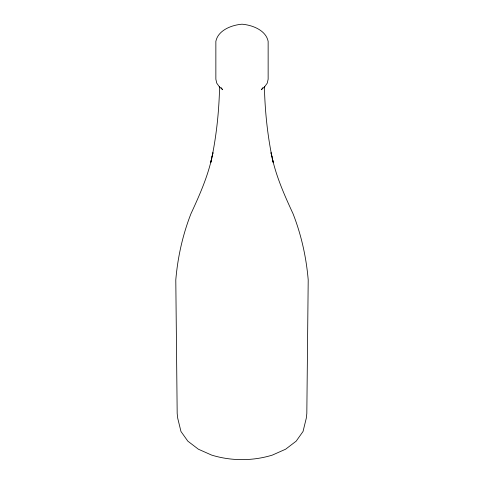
<?xml version="1.0" encoding="UTF-8"?>
<svg xmlns="http://www.w3.org/2000/svg" width="484" height="484" viewBox="0 0 484 484"><rect width="100%" height="100%" fill="white"/><g stroke="black" fill="none" stroke-linecap="round" stroke-linejoin="round"><path stroke-width="0.73" d="M219.597 86.678C219.052 110.346 216.681 134.007 211.95 157.215L212.978 152.726L210.721 162.654L211.786 157.978C207.454 177.465 199.281 195.724 190.95 213.759C182.686 234.879 177.707 257.319 175.795 279.903L177.18 413.517L177.713 418.206L180.968 431.486L187.822 441.148L198.373 449.206L211.683 455.111C231.352 461.137 252.648 461.137 272.317 455.111L285.627 449.206L296.178 441.148L303.032 431.486L306.287 418.206L306.82 413.517L308.205 279.903C306.293 257.319 301.314 234.879 293.05 213.759C284.719 195.724 276.546 177.465 272.214 157.978L273.279 162.654L271.022 152.726L272.05 157.215C267.319 134.007 264.948 110.346 264.403 86.678M262.848 87.652L261.36 89.728L264.639 86.793L267.253 83.151L268.142 79.243L268.142 41.334C265.861 30.171 252.315 25.041 242 24.2C231.685 25.041 218.139 30.171 215.858 41.334L215.858 79.243L216.747 83.151L219.361 86.793L222.64 89.728L221.152 87.652"/></g></svg>
